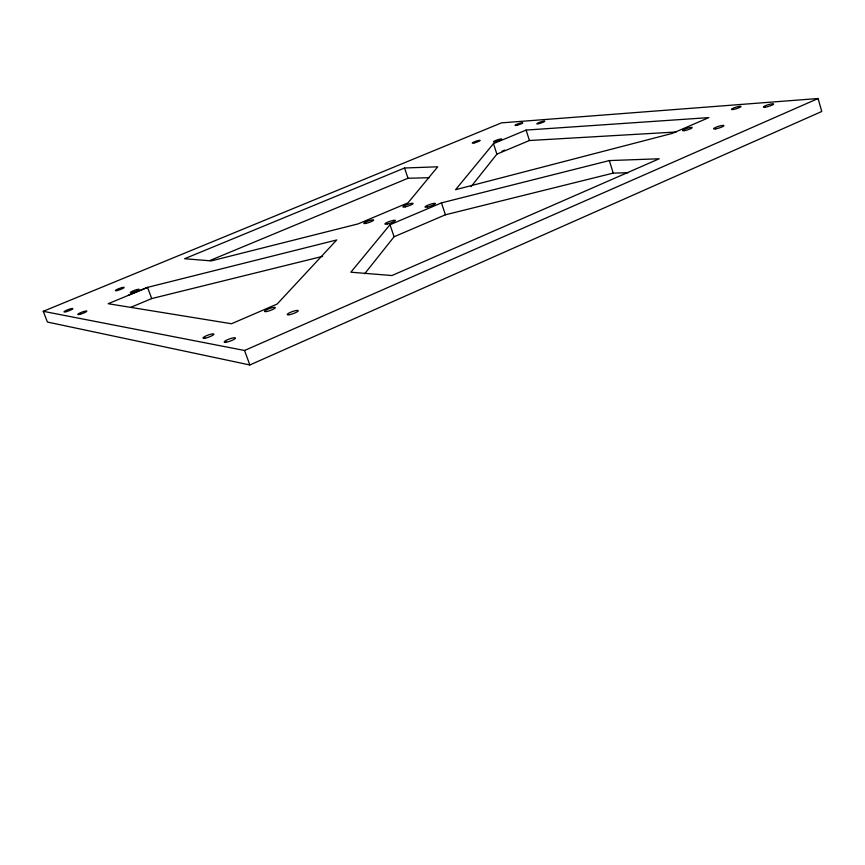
<?xml version="1.0" encoding="UTF-8"?>
<svg xmlns="http://www.w3.org/2000/svg" width="865" height="865" viewBox="0 0 865 865"><rect width="100%" height="100%" fill="white"/><g stroke="black" fill="none" stroke-linecap="round" stroke-linejoin="round"><path stroke-width="1.3" d="M471.079 186.645L496.888 154.143L529.434 140.519L676.127 131.999M364.684 273.74L394.083 236.761L445.421 214.79L613.22 173.108L628.077 172.73M389.974 224.738L350.855 272.205L391.953 275.535L659.216 158.771L609.328 160.576L441.442 202.886L389.974 224.738L394.083 236.761M493.483 143.633L455.574 189.695L672.192 133.426L708.824 117.608L526.093 130.085L493.483 143.633L496.888 154.143M322.602 256.354L151.721 298.576L147.515 287.385L108.201 303.723L231.506 323.748L277.157 304.037L336.723 239.962L147.515 287.385L127.901 295.484M249.844 364.965L821.75 111.488L818.095 98.513L501.473 122.873L43.25 311.314L47.434 322.05L249.844 364.965L244.546 350.487L43.25 311.314M244.546 350.487L818.095 98.513M130.885 307.291L151.721 298.576M209.741 260.592L408.01 178.255L429.289 177.714M404.55 168.005L184.602 258.732L211.276 260.895L357.969 223.927L408.021 202.843L437.733 166.794L404.55 168.005L408.01 178.255M441.442 202.886L445.421 214.79M526.093 130.085L529.434 140.519M609.328 160.576L613.22 173.108M504.555 150.056A4.357 0.638 -18.3 0 1 503.906 150.402M503.052 150.791A4.357 0.638 -18.3 0 1 502.046 151.18M715.625 128.863A5.395 0.887 -17.2 0 0 723.908 125.771A5.395 0.887 -17.2 0 0 716.858 126.895A5.395 0.887 -17.2 0 0 715.625 128.863M733.271 109.477A5.039 0.8 -17.2 0 0 740.981 106.611A5.039 0.8 -17.2 0 0 734.353 107.725A5.039 0.8 -17.2 0 0 733.271 109.477M516.956 125.241A4.087 0.551 -18.3 0 0 522.72 122.862A4.087 0.551 -18.3 0 0 516.837 124.279A4.087 0.551 -18.3 0 0 516.956 125.241M474.279 142.887A4.13 0.562 -18.5 0 0 480.172 140.444A4.13 0.562 -18.5 0 0 474.312 141.838A4.13 0.562 -18.5 0 0 474.279 142.887M289.494 314.687A5.893 1.114 -19.6 0 0 298.284 310.859A5.893 1.114 -19.6 0 0 290.478 312.319A5.893 1.114 -19.6 0 0 289.494 314.687M427.451 206.962A5.514 0.887 -18.7 0 0 435.43 203.578A5.514 0.887 -18.7 0 0 427.71 205.264A5.514 0.887 -18.7 0 0 427.451 206.962M495.515 141.665A4.368 0.606 -18.4 0 0 501.711 139.092A4.368 0.606 -18.4 0 0 495.461 140.573A4.368 0.606 -18.4 0 0 495.515 141.665M684.334 130.647A5.06 0.822 -17.4 0 0 692.151 127.739A5.06 0.822 -17.4 0 0 685.621 128.788A5.06 0.822 -17.4 0 0 684.334 130.647M538.927 123.63A4.184 0.573 -18.2 0 0 544.788 121.187A4.184 0.573 -18.2 0 0 538.722 122.646A4.184 0.573 -18.2 0 0 538.927 123.63M765.428 107.163A5.352 0.865 -17 0 0 773.58 104.124A5.352 0.865 -17 0 0 766.433 105.314A5.352 0.865 -17 0 0 765.428 107.163M205.048 338.183A5.828 1.081 -20 0 0 213.882 334.355A5.828 1.081 -20 0 0 206.454 335.717A5.828 1.081 -20 0 0 205.048 338.183M226.36 342.194A5.99 1.146 -20 0 0 235.421 338.237A5.99 1.146 -20 0 0 227.69 339.642A5.99 1.146 -20 0 0 226.36 342.194M387.271 223.959A5.568 0.908 -18.9 0 0 395.402 220.499A5.568 0.908 -18.9 0 0 387.725 222.154A5.568 0.908 -18.9 0 0 387.271 223.959M116.926 290.586A4.671 0.681 -20.1 0 0 124.106 287.602A4.671 0.681 -20.1 0 0 118.354 288.834A4.671 0.681 -20.1 0 0 116.926 290.586M80.175 314.255A4.855 0.735 -20.4 0 0 86.824 311.119A4.855 0.735 -20.4 0 0 79.818 313.033A4.855 0.735 -20.4 0 0 80.175 314.255M66.324 311.66A4.747 0.703 -20.4 0 0 72.855 308.6A4.747 0.703 -20.4 0 0 66.032 310.47A4.747 0.703 -20.4 0 0 66.324 311.66M131.761 292.662A4.779 0.724 -20.1 0 0 139.114 289.613A4.779 0.724 -20.1 0 0 133.221 290.845A4.779 0.724 -20.1 0 0 131.761 292.662M266.744 311.497A5.731 1.049 -19.7 0 0 275.297 307.778A5.731 1.049 -19.7 0 0 267.739 309.238A5.731 1.049 -19.7 0 0 266.744 311.497M405.296 206.843A5.385 0.843 -18.8 0 0 413.124 203.535A5.385 0.843 -18.8 0 0 405.653 205.178A5.385 0.843 -18.8 0 0 405.296 206.843M365.949 223.375A5.255 0.833 -19 0 0 373.658 220.11A5.255 0.833 -19 0 0 366.479 221.678A5.255 0.833 -19 0 0 365.949 223.375"/></g></svg>
